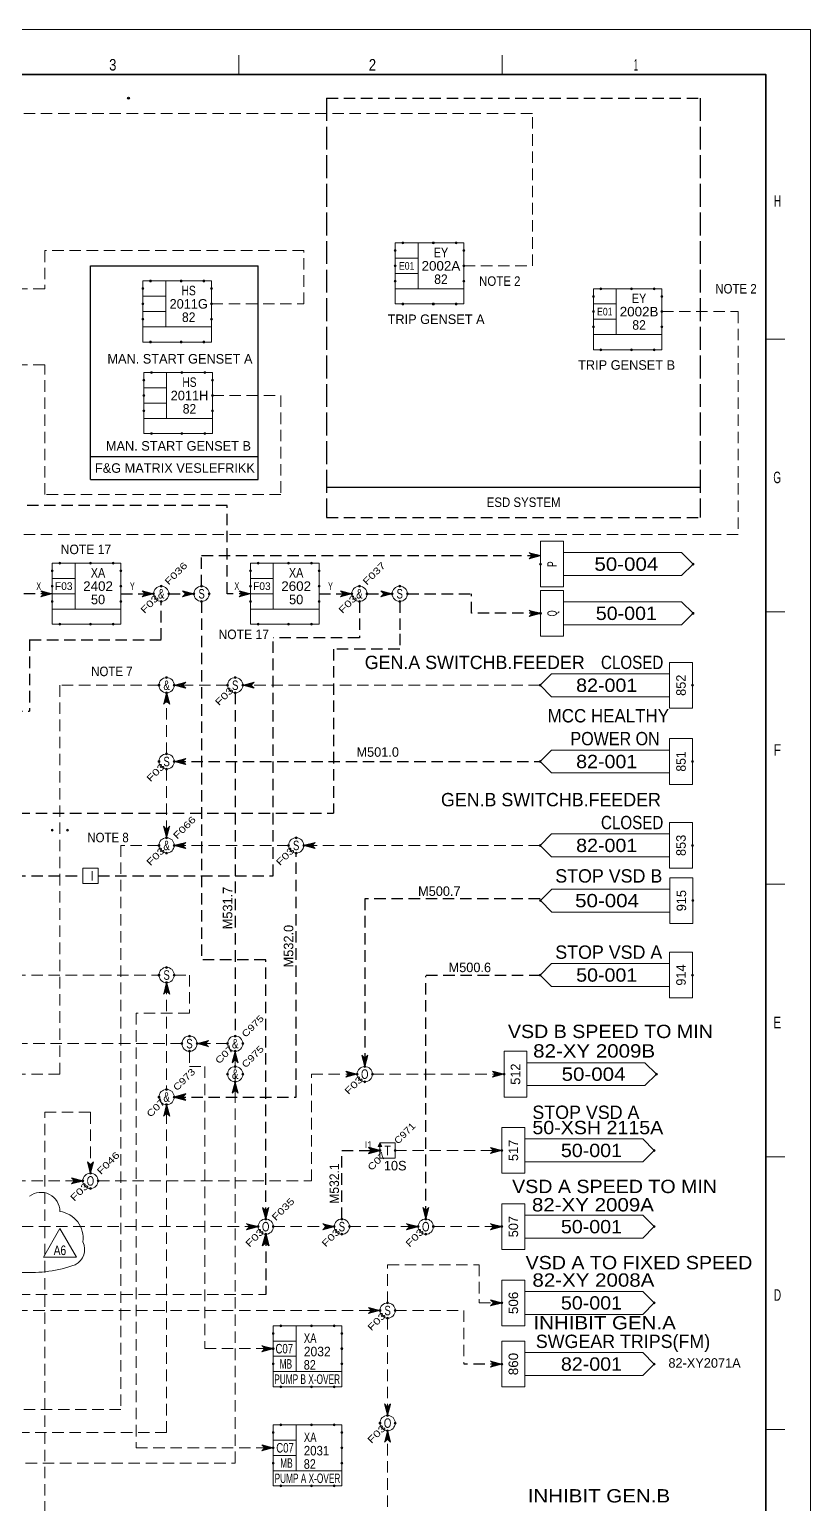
# Model space of a CAD drawing. Header units: millimetres. Extents: x 0 to 841, y 0 to 594.
# Drawn here: x 636 to 841, y 207.4 to 594 of the extents above; entities that cross this region are included whole.
import ezdxf
from ezdxf.enums import TextEntityAlignment as Align

# ---------------------------------------------------------------- set-up
doc = ezdxf.new("R2010")
doc.units = ezdxf.units.MM
doc.header["$PDMODE"] = 32
doc.header["$PDSIZE"] = 0.5
doc.linetypes.add('LONG_DASHED', pattern=[7.5, 6, -1.5])
doc.linetypes.add('MEDIUM_DASHED', pattern=[4.5, 3, -1.5])
for name, color, linetype, lineweight in [('1', 7, 'Continuous', 13), ('12', 7, 'Continuous', 25), ('14', 7, 'MEDIUM_DASHED', 25), ('34', 7, 'Continuous', 25), ('46', 7, 'MEDIUM_DASHED', 13), ('48', 7, 'Continuous', 13), ('49', 7, 'Continuous', 13), ('50', 7, 'Continuous', 13), ('51', 7, 'Continuous', 13), ('9', 7, 'Continuous', 13)]:
    doc.layers.add(name, color=color, linetype=linetype, lineweight=lineweight)
doc.layers.add('45', color=7, linetype='Continuous')

msp = doc.modelspace()

# ---------------------------------------------------------------- linework, layer by layer
at = {"layer": '1'}
for p, q in [((690.937, 587.261), (690.937, 582.228)), ((760.1, 587.261), (760.1, 582.228)), ((834.275, 512.761), (829.263, 512.761)), ((834.275, 441.28), (829.263, 441.28)), ((834.275, 369.799), (829.263, 369.799)), ((834.275, 298.318), (829.263, 298.318)), ((834.275, 226.838), (829.263, 226.838))]:
    msp.add_line(p, q, dxfattribs=at)
at = {"layer": '1', "lineweight": 35}
msp.add_lwpolyline([(829.263, 112.014), (829.263, 582.228), (10.333, 582.228), (10.333, 10.382)], dxfattribs=at)
at = {"layer": '12', "linetype": 'LONG_DASHED'}
for p, q in [((714, 576), (714, 466)), ((812, 576), (812, 466))]:
    msp.add_line(p, q, dxfattribs=at)
at = {"layer": '12', "linetype": 'MEDIUM_DASHED'}
for p, q in [((714, 576), (812, 576)), ((714, 466), (812, 466))]:
    msp.add_line(p, q, dxfattribs=at)
at = {"layer": '12'}
for p, q in [((652, 532), (696, 532)), ((652, 476), (652, 532)), ((696, 476), (696, 532)), ((652, 482), (696, 482)), ((652, 476), (696, 476)), ((714, 474), (812, 474))]:
    msp.add_line(p, q, dxfattribs=at)
at = {"layer": '12', "linetype": 'MEDIUM_DASHED', "lineweight": 13}
for p, q in [((560, 346), (670, 346)), ((672, 344), (672, 316)), ((676, 328), (576, 328)), ((688, 328), (680, 328))]:
    msp.add_line(p, q, dxfattribs=at)
at = {"layer": '12', "lineweight": 13}
msp.add_lwpolyline([(0, 594), (841, 594), (841, 0), (0, 0)], close=True, dxfattribs=at)
at = {"layer": '12', "linetype": 'MEDIUM_DASHED', "lineweight": 13}
for points in [[(674, 346), (678, 346), (678, 336), (664, 336), (664, 222), (700, 222)], [(678, 326), (678, 322), (682, 322), (682, 250), (682, 248), (700, 248)]]:
    msp.add_lwpolyline(points, dxfattribs=at)
at = {"layer": '12'}
msp.add_point((662, 576), dxfattribs=at)
at = {"layer": '14'}
for p, q in [((642, 446), (619.921, 446)), ((660, 446), (668.591, 446)), ((672.591, 446), (679.181, 446)), ((712, 446), (720.591, 446)), ((724.591, 446), (731.181, 446)), ((735.181, 446), (752, 446)), ((670.591, 434), (670.591, 444)), ((681.181, 444), (681.181, 350)), ((636, 434), (636, 415.165)), ((670.591, 433.827), (636, 433.827)), ((715.827, 431.496), (715.827, 388.425)), ((690, 420), (690, 330)), ((482.677, 415.165), (636, 415.165)), ((674, 402), (770, 402)), ((619.638, 388.425), (715.827, 388.425)), ((596, 372), (650, 372)), ((740, 282.4), (740, 345.748)), ((740.11, 346), (770, 346)), ((698, 278), (698, 262.205)), ((760, 243.969), (750, 243.969))]:
    msp.add_line(p, q, dxfattribs=at)
for points in [[(694, 446), (687.874, 446), (687.874, 469.134), (617.874, 469.134), (617.874, 500)], [(681.181, 448), (681.181, 456), (770.157, 456)], [(770.157, 440.866), (752, 440.866), (752, 446)], [(722.591, 444), (722.591, 434.409), (700, 434.409)], [(733.181, 444), (733.181, 435.512), (733.181, 431.496), (715.827, 431.496)], [(654, 372), (700, 372), (700, 434.409)], [(674, 314), (706, 314), (706, 378)], [(770, 366), (724, 366), (724, 322)], [(698, 282), (698, 350), (681.181, 350)], [(718, 282), (718, 300), (728, 300)]]:
    msp.add_lwpolyline(points, dxfattribs=at)
at = {"layer": '34'}
for points in [[(724, 322), (724.8, 325), (724, 324.2), (723.2, 325)], [(724, 322.4), (724.6, 324.6), (724, 324), (723.4, 324.6)], [(724, 322.8), (724.4, 324.2), (724, 323.8), (723.6, 324.2)], [(724, 323.2), (724.2, 323.8), (724, 323.6), (723.8, 323.8)], [(674, 314), (677, 313.2), (676.2, 314), (677, 314.8)], [(674.4, 314), (676.6, 313.4), (676, 314), (676.6, 314.6)], [(674.8, 314), (676.2, 313.6), (675.8, 314), (676.2, 314.4)], [(675.2, 314), (675.8, 313.8), (675.6, 314), (675.8, 314.2)], [(728, 300), (725, 300.8), (725.8, 300), (725, 299.2)], [(727.6, 300), (725.4, 300.6), (726, 300), (725.4, 299.4)], [(727.2, 300), (725.8, 300.4), (726.2, 300), (725.8, 299.6)], [(726.8, 300), (726.2, 300.2), (726.4, 300), (726.2, 299.8)], [(698, 282), (698.8, 285), (698, 284.2), (697.2, 285)], [(698, 282.4), (698.6, 284.6), (698, 284), (697.4, 284.6)], [(698, 282.8), (698.4, 284.2), (698, 283.8), (697.6, 284.2)], [(698, 283.2), (698.2, 283.8), (698, 283.6), (697.8, 283.8)], [(740, 282), (740.8, 285), (740, 284.2), (739.2, 285)], [(740, 282.4), (740.6, 284.6), (740, 284), (739.4, 284.6)], [(740, 282.8), (740.4, 284.2), (740, 283.8), (739.6, 284.2)], [(740, 283.2), (740.2, 283.8), (740, 283.6), (739.8, 283.8)], [(698, 278), (698.8, 275), (698, 275.8), (697.2, 275)], [(698, 277.6), (698.6, 275.4), (698, 276), (697.4, 275.4)], [(698, 277.2), (698.4, 275.8), (698, 276.2), (697.6, 275.8)], [(698, 276.8), (698.2, 276.2), (698, 276.4), (697.8, 276.2)]]:
    msp.add_lwpolyline(points, close=True, dxfattribs=at)
at = {"layer": '46'}
for p, q in [((688, 422), (674, 422)), ((640, 178), (640, 310)), ((634, 280), (696, 280)), ((700, 280), (716, 280))]:
    msp.add_line(p, q, dxfattribs=at)
for points in [[(750, 532), (768, 532), (768, 572), (494, 572), (494, 540), (494.8, 543), (494, 542.2), (493.2, 543), (494, 540)], [(683.795, 522.031), (708, 522.031), (708, 536), (640, 536), (640, 526), (442, 526)], [(802, 520), (822, 520), (822, 461.575), (610, 461.575), (610, 500), (609.2, 497), (610, 497.8), (610.8, 497), (610, 500)], [(684, 498), (702, 498), (702, 472), (640, 472), (640, 506), (616, 506)], [(670, 422), (644, 422), (644, 320), (396, 320)], [(770, 422), (692, 422), (695, 421.2), (694.2, 422), (695, 422.8), (692, 422)], [(672, 404), (672, 420), (671.2, 417), (672, 417.8), (672.8, 417), (672, 420)], [(672, 400), (672, 382), (672.8, 385), (672, 384.2), (671.2, 385), (672, 382)], [(670, 380), (660, 380), (660, 232), (500, 232), (500, 212), (300, 212), (303, 211.2), (302.2, 212), (303, 212.8), (300, 212)], [(704, 380), (674, 380), (677, 379.2), (676.2, 380), (677, 380.8), (674, 380)], [(770, 380), (708, 380), (711, 379.2), (710.2, 380), (711, 380.8), (708, 380)], [(284, 156), (284, 218), (690, 218), (690, 326)], [(654, 292), (710, 292), (710, 320), (722, 320)], [(726, 320), (760.551, 320), (757.551, 320.8), (758.351, 320), (757.551, 319.2), (760.551, 320)], [(210, 198), (210, 226), (672, 226), (672, 312)], [(640, 310), (652, 310), (652, 294), (652.8, 297), (652, 296.2), (651.2, 297), (652, 294)], [(732, 300), (760, 300), (757, 300.8), (757.8, 300), (757, 299.2), (760, 300)], [(542, 292), (650, 292), (647, 292.8), (647.8, 292), (647, 291.2), (650, 292)], [(720, 280), (738, 280), (735, 280.8), (735.8, 280), (735, 279.2), (738, 280)], [(742, 280), (760, 280), (757, 280.8), (757.8, 280), (757, 279.2), (760, 280)], [(570.144, 268), (570.144, 262.205), (698, 262.205)], [(730, 260), (730, 270), (754, 270), (754, 260), (760, 260), (757, 260.8), (757.8, 260), (757, 259.2), (760, 260)], [(448, 258), (728, 258), (725, 258.8), (725.8, 258), (725, 257.2), (728, 258)], [(730, 256), (730, 230.488), (730.8, 233.488), (730, 232.688), (729.2, 233.488), (730, 230.488)], [(732, 258), (750, 258), (750, 244)], [(730, 202), (730, 226.488), (729.2, 223.488), (730, 224.288), (730.8, 223.488), (730, 226.488)]]:
    msp.add_lwpolyline(points, dxfattribs=at)
for points in [[(770.157, 456), (767.157, 456.8), (767.957, 456), (767.157, 455.2)], [(769.757, 456), (767.557, 456.6), (768.157, 456), (767.557, 455.4)], [(769.357, 456), (767.957, 456.4), (768.357, 456), (767.957, 455.6)], [(768.957, 456), (768.357, 456.2), (768.557, 456), (768.357, 455.8)], [(642, 446), (639, 446.8), (639.8, 446), (639, 445.2)], [(641.6, 446), (639.4, 446.6), (640, 446), (639.4, 445.4)], [(641.2, 446), (639.8, 446.4), (640.2, 446), (639.8, 445.6)], [(640.8, 446), (640.2, 446.2), (640.4, 446), (640.2, 445.8)], [(668.591, 446), (665.591, 446.8), (666.391, 446), (665.591, 445.2)], [(668.191, 446), (665.991, 446.6), (666.591, 446), (665.991, 445.4)], [(667.791, 446), (666.391, 446.4), (666.791, 446), (666.391, 445.6)], [(667.391, 446), (666.791, 446.2), (666.991, 446), (666.791, 445.8)], [(679.181, 446), (676.181, 446.8), (676.981, 446), (676.181, 445.2)], [(678.781, 446), (676.581, 446.6), (677.181, 446), (676.581, 445.4)], [(678.381, 446), (676.981, 446.4), (677.381, 446), (676.981, 445.6)], [(677.981, 446), (677.381, 446.2), (677.581, 446), (677.381, 445.8)], [(694, 446), (691, 446.8), (691.8, 446), (691, 445.2)], [(693.6, 446), (691.4, 446.6), (692, 446), (691.4, 445.4)], [(693.2, 446), (691.8, 446.4), (692.2, 446), (691.8, 445.6)], [(692.8, 446), (692.2, 446.2), (692.4, 446), (692.2, 445.8)], [(720.591, 446), (717.591, 446.8), (718.391, 446), (717.591, 445.2)], [(720.191, 446), (717.991, 446.6), (718.591, 446), (717.991, 445.4)], [(719.791, 446), (718.391, 446.4), (718.791, 446), (718.391, 445.6)], [(719.391, 446), (718.791, 446.2), (718.991, 446), (718.791, 445.8)], [(731.181, 446), (728.181, 446.8), (728.981, 446), (728.181, 445.2)], [(730.781, 446), (728.581, 446.6), (729.181, 446), (728.581, 445.4)], [(730.381, 446), (728.981, 446.4), (729.381, 446), (728.981, 445.6)], [(729.981, 446), (729.381, 446.2), (729.581, 446), (729.381, 445.8)], [(770.157, 440.866), (767.157, 441.666), (767.957, 440.866), (767.157, 440.066)], [(769.757, 440.866), (767.557, 441.466), (768.157, 440.866), (767.557, 440.266)], [(769.357, 440.866), (767.957, 441.266), (768.357, 440.866), (767.957, 440.466)], [(768.957, 440.866), (768.357, 441.066), (768.557, 440.866), (768.357, 440.666)], [(674, 422), (677, 421.2), (676.2, 422), (677, 422.8)], [(674.4, 422), (676.6, 421.4), (676, 422), (676.6, 422.6)], [(674.8, 422), (676.2, 421.6), (675.8, 422), (676.2, 422.4)], [(675.2, 422), (675.8, 421.8), (675.6, 422), (675.8, 422.2)], [(692.4, 422), (694.6, 421.4), (694, 422), (694.6, 422.6)], [(692.8, 422), (694.2, 421.6), (693.8, 422), (694.2, 422.4)], [(693.2, 422), (693.8, 421.8), (693.6, 422), (693.8, 422.2)], [(672, 419.6), (671.4, 417.4), (672, 418), (672.6, 417.4)], [(672, 419.2), (671.6, 417.8), (672, 418.2), (672.4, 417.8)], [(672, 418.8), (671.8, 418.2), (672, 418.4), (672.2, 418.2)], [(674, 402), (677, 401.2), (676.2, 402), (677, 402.8)], [(674.4, 402), (676.6, 401.4), (676, 402), (676.6, 402.6)], [(674.8, 402), (676.2, 401.6), (675.8, 402), (676.2, 402.4)], [(675.2, 402), (675.8, 401.8), (675.6, 402), (675.8, 402.2)], [(672, 382.4), (672.6, 384.6), (672, 384), (671.4, 384.6)], [(672, 382.8), (672.4, 384.2), (672, 383.8), (671.6, 384.2)], [(672, 383.2), (672.2, 383.8), (672, 383.6), (671.8, 383.8)], [(674.4, 380), (676.6, 379.4), (676, 380), (676.6, 380.6)], [(674.8, 380), (676.2, 379.6), (675.8, 380), (676.2, 380.4)], [(675.2, 380), (675.8, 379.8), (675.6, 380), (675.8, 380.2)], [(708.4, 380), (710.6, 379.4), (710, 380), (710.6, 380.6)], [(708.8, 380), (710.2, 379.6), (709.8, 380), (710.2, 380.4)], [(709.2, 380), (709.8, 379.8), (709.6, 380), (709.8, 380.2)], [(672, 344), (671.2, 341), (672, 341.8), (672.8, 341)], [(672, 343.6), (671.4, 341.4), (672, 342), (672.6, 341.4)], [(672, 343.2), (671.6, 341.8), (672, 342.2), (672.4, 341.8)], [(672, 342.8), (671.8, 342.2), (672, 342.4), (672.2, 342.2)], [(680, 328), (683, 327.2), (682.2, 328), (683, 328.8)], [(680.4, 328), (682.6, 327.4), (682, 328), (682.6, 328.6)], [(680.8, 328), (682.2, 327.6), (681.8, 328), (682.2, 328.4)], [(681.2, 328), (681.8, 327.8), (681.6, 328), (681.8, 328.2)], [(690, 326), (689.2, 323), (690, 323.8), (690.8, 323)], [(690, 325.6), (689.4, 323.4), (690, 324), (690.6, 323.4)], [(690, 325.2), (689.6, 323.8), (690, 324.2), (690.4, 323.8)], [(690, 324.8), (689.8, 324.2), (690, 324.4), (690.2, 324.2)], [(690, 318), (689.2, 315), (690, 315.8), (690.8, 315)], [(690, 317.6), (689.4, 315.4), (690, 316), (690.6, 315.4)], [(690, 317.2), (689.6, 315.8), (690, 316.2), (690.4, 315.8)], [(722, 320), (719, 320.8), (719.8, 320), (719, 319.2)], [(721.6, 320), (719.4, 320.6), (720, 320), (719.4, 319.4)], [(721.2, 320), (719.8, 320.4), (720.2, 320), (719.8, 319.6)], [(720.8, 320), (720.2, 320.2), (720.4, 320), (720.2, 319.8)], [(760.151, 320), (757.951, 320.6), (758.551, 320), (757.951, 319.4)], [(759.751, 320), (758.351, 320.4), (758.751, 320), (758.351, 319.6)], [(759.351, 320), (758.751, 320.2), (758.951, 320), (758.751, 319.8)], [(690, 316.8), (689.8, 316.2), (690, 316.4), (690.2, 316.2)], [(672, 312), (671.2, 309), (672, 309.8), (672.8, 309)], [(672, 311.6), (671.4, 309.4), (672, 310), (672.6, 309.4)], [(672, 311.2), (671.6, 309.8), (672, 310.2), (672.4, 309.8)], [(672, 310.8), (671.8, 310.2), (672, 310.4), (672.2, 310.2)], [(759.6, 300), (757.4, 300.6), (758, 300), (757.4, 299.4)], [(759.2, 300), (757.8, 300.4), (758.2, 300), (757.8, 299.6)], [(758.8, 300), (758.2, 300.2), (758.4, 300), (758.2, 299.8)], [(652, 294.4), (652.6, 296.6), (652, 296), (651.4, 296.6)], [(652, 294.8), (652.4, 296.2), (652, 295.8), (651.6, 296.2)], [(652, 295.2), (652.2, 295.8), (652, 295.6), (651.8, 295.8)], [(649.6, 292), (647.4, 292.6), (648, 292), (647.4, 291.4)], [(649.2, 292), (647.8, 292.4), (648.2, 292), (647.8, 291.6)], [(648.8, 292), (648.2, 292.2), (648.4, 292), (648.2, 291.8)], [(696, 280), (693, 280.8), (693.8, 280), (693, 279.2)], [(695.6, 280), (693.4, 280.6), (694, 280), (693.4, 279.4)], [(695.2, 280), (693.8, 280.4), (694.2, 280), (693.8, 279.6)], [(694.8, 280), (694.2, 280.2), (694.4, 280), (694.2, 279.8)], [(716, 280), (713, 280.8), (713.8, 280), (713, 279.2)], [(715.6, 280), (713.4, 280.6), (714, 280), (713.4, 279.4)], [(715.2, 280), (713.8, 280.4), (714.2, 280), (713.8, 279.6)], [(714.8, 280), (714.2, 280.2), (714.4, 280), (714.2, 279.8)], [(737.6, 280), (735.4, 280.6), (736, 280), (735.4, 279.4)], [(737.2, 280), (735.8, 280.4), (736.2, 280), (735.8, 279.6)], [(736.8, 280), (736.2, 280.2), (736.4, 280), (736.2, 279.8)], [(759.6, 280), (757.4, 280.6), (758, 280), (757.4, 279.4)], [(759.2, 280), (757.8, 280.4), (758.2, 280), (757.8, 279.6)], [(758.8, 280), (758.2, 280.2), (758.4, 280), (758.2, 279.8)], [(759.6, 260), (757.4, 260.6), (758, 260), (757.4, 259.4)], [(759.2, 260), (757.8, 260.4), (758.2, 260), (757.8, 259.6)], [(758.8, 260), (758.2, 260.2), (758.4, 260), (758.2, 259.8)], [(727.6, 258), (725.4, 258.6), (726, 258), (725.4, 257.4)], [(727.2, 258), (725.8, 258.4), (726.2, 258), (725.8, 257.6)], [(726.8, 258), (726.2, 258.2), (726.4, 258), (726.2, 257.8)], [(700, 248), (697, 248.8), (697.8, 248), (697, 247.2)], [(699.6, 248), (697.4, 248.6), (698, 248), (697.4, 247.4)], [(699.2, 248), (697.8, 248.4), (698.2, 248), (697.8, 247.6)], [(698.8, 248), (698.2, 248.2), (698.4, 248), (698.2, 247.8)], [(760, 243.969), (757, 244.769), (757.8, 243.969), (757, 243.169)], [(759.6, 243.969), (757.4, 244.569), (758, 243.969), (757.4, 243.369)], [(759.2, 243.969), (757.8, 244.369), (758.2, 243.969), (757.8, 243.569)], [(758.8, 243.969), (758.2, 244.169), (758.4, 243.969), (758.2, 243.769)], [(730, 230.888), (730.6, 233.088), (730, 232.488), (729.4, 233.088)], [(730, 231.288), (730.4, 232.688), (730, 232.288), (729.6, 232.688)], [(730, 231.688), (730.2, 232.288), (730, 232.088), (729.8, 232.288)], [(730, 226.088), (729.4, 223.888), (730, 224.488), (730.6, 223.888)], [(730, 225.688), (729.6, 224.288), (730, 224.688), (730.4, 224.288)], [(730, 225.288), (729.8, 224.688), (730, 224.888), (730.2, 224.688)], [(700, 222), (697, 222.8), (697.8, 222), (697, 221.2)], [(699.6, 222), (697.4, 222.6), (698, 222), (697.4, 221.4)], [(699.2, 222), (697.8, 222.4), (698.2, 222), (697.8, 221.6)], [(698.8, 222), (698.2, 222.2), (698.4, 222), (698.2, 221.8)]]:
    msp.add_lwpolyline(points, close=True, dxfattribs=at)
at = {"layer": '48'}
for p, q in [((738, 538), (738, 526)), ((732, 534), (738, 534)), ((732, 530), (738, 530)), ((671.795, 528.031), (671.795, 516.031)), ((790, 526), (790, 514)), ((665.795, 524.031), (671.795, 524.031)), ((784, 522), (790, 522)), ((665.795, 520.031), (671.795, 520.031)), ((784, 518), (790, 518)), ((672, 504), (672, 492)), ((666, 500), (672, 500)), ((666, 496), (672, 496)), ((648, 454), (648, 442)), ((700, 454), (700, 442)), ((642, 450), (648, 450)), ((694, 450), (700, 450)), ((642, 446), (648, 446)), ((694, 446), (700, 446)), ((706, 254), (706, 242)), ((700, 250), (706, 250)), ((700, 246), (706, 246)), ((706, 228), (706, 216)), ((700, 224), (706, 224)), ((700, 220), (706, 220))]:
    msp.add_line(p, q, dxfattribs=at)
for points in [[(732, 538), (750, 538), (750, 526), (732, 526)], [(665.795, 528.031), (683.795, 528.031), (683.795, 516.031), (665.795, 516.031)], [(784, 526), (802, 526), (802, 514), (784, 514)], [(666, 504), (684, 504), (684, 492), (666, 492)], [(642, 454), (660, 454), (660, 442), (642, 442)], [(694, 454), (712, 454), (712, 442), (694, 442)], [(650, 370), (654, 370), (654, 374), (650, 374)], [(728, 302), (727.5, 301), (728.5, 301)], [(728, 298), (732, 298), (732, 302), (728, 302)], [(700, 254), (718, 254), (718, 242), (700, 242)], [(700, 228), (718, 228), (718, 216), (700, 216)]]:
    msp.add_lwpolyline(points, close=True, dxfattribs=at)
for points in [[(732, 526), (732, 522), (750, 522), (750, 526)], [(665.795, 516.031), (665.795, 512.031), (683.795, 512.031), (683.795, 516.031)], [(784, 514), (784, 510), (802, 510), (802, 514)], [(666, 492), (666, 488), (684, 488), (684, 492)], [(642, 442), (642, 438), (660, 438), (660, 442)], [(694, 442), (694, 438), (712, 438), (712, 442)], [(727.638, 301.102), (728.031, 301.732), (728.346, 301.102), (727.795, 301.102), (728.031, 301.496), (728.189, 301.181), (727.953, 301.181)], [(700, 242), (700, 238), (718, 238), (718, 242)], [(700, 216), (700, 212), (718, 212), (718, 216)]]:
    msp.add_lwpolyline(points, dxfattribs=at)
for centre in [(670.591, 446), (681.181, 446), (722.591, 446), (733.181, 446), (672, 422), (690, 422), (672, 402), (672, 380), (706, 380), (672, 346), (678, 328), (690, 328), (690, 320), (724, 320), (672, 314), (652, 292), (698, 280), (718, 280), (740, 280), (730, 258), (730, 228.488)]:
    msp.add_circle(centre, 2, dxfattribs=at)
for p in [(734, 538), (742, 538), (748, 538), (732, 536), (750, 536), (732, 532), (750, 532), (665.795, 526.031), (667.795, 528.031), (675.795, 528.031), (681.795, 528.031), (683.795, 526.031), (732, 528), (750, 528), (786, 526), (794, 526), (800, 526), (665.795, 522.031), (683.795, 522.031), (734, 522), (742, 522), (748, 522), (784, 524), (802, 524), (665.795, 518.031), (683.795, 518.031), (784, 520), (802, 520), (784, 516), (802, 516), (667.795, 512.031), (675.795, 512.031), (681.795, 512.031), (786, 510), (794, 510), (800, 510), (668, 504), (676, 504), (682, 504), (666, 502), (684, 502), (666, 498), (684, 498), (666, 494), (684, 494), (668, 488), (676, 488), (682, 488), (644, 454), (652, 454), (658, 454), (696, 454), (704, 454), (710, 454), (642, 452), (660, 452), (694, 452), (712, 452), (642, 448), (660, 448), (668.591, 446), (670.591, 448), (672.591, 446), (679.181, 446), (681.181, 448), (683.181, 446), (694, 448), (712, 448), (720.591, 446), (722.591, 448), (724.591, 446), (731.181, 446), (733.181, 448), (735.181, 446), (642, 444), (660, 444), (670.591, 444), (681.181, 444), (694, 444), (712, 444), (722.591, 444), (733.181, 444), (644, 438), (652, 438), (658, 438), (696, 438), (704, 438), (710, 438), (670, 422), (672, 424), (674, 422), (688, 422), (690, 424), (692, 422), (672, 420), (690, 420), (670, 402), (672, 404), (674, 402), (672, 400), (642, 384), (646, 384), (670, 380), (672, 382), (674, 380), (704, 380), (706, 382), (708, 380), (672, 378), (706, 378), (672, 348), (670, 346), (672, 344), (674, 346), (678, 330), (690, 330), (676, 328), (678, 326), (680, 328), (688, 328), (690, 326), (692, 328), (690, 322), (724, 322), (688, 320), (690, 318), (692, 320), (722, 320), (724, 318), (726, 320), (670, 314), (672, 316), (674, 314), (672, 312), (728, 300), (732, 300), (652, 294), (650, 292), (652, 290), (654, 292), (698, 282), (718, 282), (740, 282), (696, 280), (700, 280), (716, 280), (720, 280), (738, 280), (742, 280), (698, 278), (718, 278), (740, 278), (730, 260), (728, 258), (730, 256), (732, 258), (700, 252), (702, 254), (710, 254), (716, 254), (718, 252), (700, 248), (718, 248), (700, 244), (718, 244), (702, 238), (710, 238), (716, 238), (702, 228), (710, 228), (716, 228), (728, 228.488), (730, 230.488), (732, 228.488), (700, 226), (718, 226), (730, 226.488), (700, 222), (718, 222), (700, 218), (718, 218), (702, 212), (710, 212), (716, 212)]:
    msp.add_point(p, dxfattribs=at)
at = {"layer": '49'}
for p, q in [((776.157, 459.78), (776.157, 447.78)), ((807.157, 456.78), (776.157, 456.78)), ((807.157, 450.78), (776.157, 450.78)), ((776.157, 447.78), (770.157, 447.78)), ((776.157, 446.866), (776.157, 434.866)), ((807.157, 443.866), (776.157, 443.866)), ((807.157, 437.866), (776.157, 437.866)), ((776.157, 434.866), (770.157, 434.866)), ((804, 428), (804, 416)), ((773, 425), (804, 425)), ((773, 419), (804, 419)), ((804, 416), (810, 416)), ((804, 408), (804, 396)), ((773, 405), (804, 405)), ((773, 399), (804, 399)), ((804, 396), (810, 396)), ((773, 383), (804, 383)), ((804, 386), (804, 374)), ((773, 377), (804, 377)), ((804, 374), (810, 374)), ((804.094, 371.512), (804.094, 359.512)), ((773.094, 368.512), (804.094, 368.512)), ((773.094, 362.512), (804.094, 362.512)), ((804.094, 359.512), (810.094, 359.512)), ((804, 352), (804, 340)), ((773, 349), (804, 349)), ((773, 343), (804, 343)), ((804, 340), (810, 340)), ((766.551, 326), (760.551, 326)), ((766.551, 314), (766.551, 326)), ((797.551, 323), (766.551, 323)), ((797.551, 317), (766.551, 317)), ((766, 306), (760, 306)), ((766, 294), (766, 306)), ((797, 303), (766, 303)), ((797, 297), (766, 297)), ((766, 286), (760, 286)), ((766, 274), (766, 286)), ((797, 283), (766, 283)), ((797, 277), (766, 277)), ((766, 266), (760, 266)), ((766, 254), (766, 266)), ((797, 263), (766, 263)), ((797, 257), (766, 257)), ((766, 249.969), (760, 249.969)), ((766, 237.969), (766, 249.969)), ((797, 246.969), (766, 246.969)), ((797, 240.969), (766, 240.969))]:
    msp.add_line(p, q, dxfattribs=at)
for points in [[(770.157, 447.78), (770.157, 459.78), (776.157, 459.78)], [(807.157, 450.78), (810.157, 453.78), (807.157, 456.78)], [(770.157, 434.866), (770.157, 446.866), (776.157, 446.866)], [(807.157, 437.866), (810.157, 440.866), (807.157, 443.866)], [(810, 416), (810, 428), (804, 428)], [(773, 419), (770, 422), (773, 425)], [(810, 396), (810, 408), (804, 408)], [(773, 399), (770, 402), (773, 405)], [(773, 377), (770, 380), (773, 383)], [(810, 374), (810, 386), (804, 386)], [(810.094, 359.512), (810.094, 371.512), (804.094, 371.512)], [(773.094, 362.512), (770.094, 365.512), (773.094, 368.512)], [(810, 340), (810, 352), (804, 352)], [(773, 343), (770, 346), (773, 349)], [(760.551, 326), (760.551, 314), (766.551, 314)], [(797.551, 323), (800.551, 320), (797.551, 317)], [(760, 306), (760, 294), (766, 294)], [(797, 303), (800, 300), (797, 297)], [(760, 286), (760, 274), (766, 274)], [(797, 283), (800, 280), (797, 277)], [(760, 266), (760, 254), (766, 254)], [(797, 263), (800, 260), (797, 257)], [(760, 249.969), (760, 237.969), (766, 237.969)], [(797, 246.969), (800, 243.969), (797, 240.969)]]:
    msp.add_lwpolyline(points, dxfattribs=at)
for p in [(770.157, 453.78), (810.157, 453.78), (770.157, 440.866), (810.157, 440.866), (770, 422), (810, 422), (770, 402), (810, 402), (770, 380), (810, 380), (770.094, 365.512), (810.094, 365.512), (770, 346), (810, 346), (760.551, 320), (800.551, 320), (760, 300), (800, 300), (760, 280), (800, 280), (760, 260), (800, 260), (760, 243.969), (800, 243.969)]:
    msp.add_point(p, dxfattribs=at)
at = {"layer": '50'}
msp.add_lwpolyline([(644.001, 279.499), (639.671, 271.999), (648.331, 271.999)], close=True, dxfattribs=at)
at = {"layer": '51'}
for centre, radius, start, end in [((639, 284), 5, 0, 126.8699), ((643, 277), 7.071, 351.8699, 81.8699), ((646, 274), 4.472, 296.56505, 26.56505), ((636, 304), 36.056, 266.82017, 289.44003)]:
    msp.add_arc(centre, radius, start, end, dxfattribs=at)
at = {"layer": '9'}
msp.add_lwpolyline([(0, 0), (841, 0), (841, 594), (0, 594)], close=True, dxfattribs=at)

# ---------------------------------------------------------------- texts
at = {"layer": '1'}
for s, width, p in [('3', 0.85, (657.865, 583.235)), ('2', 0.85, (726.025, 583.235)), ('1', 0.4, (795.18, 583.235))]:
    msp.add_text(s, height=3.02, dxfattribs=dict(at, width=width)).set_placement(p, align=Align.CENTER)
for s, width, p in [('H', 0.65, (833.271, 547.494)), ('G', 0.65, (833.271, 475.007)), ('F', 0.8, (833.271, 403.526)), ('E', 0.75, (833.271, 332.045)), ('D', 0.65, (833.271, 260.565))]:
    msp.add_text(s, height=3.02, dxfattribs=dict(at, width=width)).set_placement(p, align=Align.RIGHT)
at = {"layer": '12'}
for s, width, p in [('NOTE 2', 0.9, (754, 526.75)), ('NOTE 2', 0.9, (816, 524.75)), ('ESD SYSTEM', 0.9, (756, 468.75)), ('NOTE 17', 0.95, (644.205, 456.387)), ('NOTE 17', 0.95, (685.622, 434.104)), ('NOTE 7', 0.9, (652.205, 424.387)), ('NOTE 8', 0.9, (651.181, 380.813)), ('XA', 0.75, (708, 249.5)), ('2032', 0.95, (708, 245.999)), ('82', 0.85, (708, 242.499)), ('XA', 0.75, (708, 223.5)), ('2031', 0.9, (708, 219.999)), ('82', 0.85, (708, 216.499))]:
    msp.add_text(s, height=2.5, dxfattribs=dict(at, width=width)).set_placement(p)
for s, p in [('MAN. START GENSET A', (656.457, 506.372)), ('MAN. START GENSET B', (656.063, 483.537)), ('82-XY2071A', (803.701, 243.002))]:
    msp.add_text(s, height=2.5, dxfattribs=at).set_placement(p)
msp.add_text('F&G MATRIX VESLEFRIKK', height=2.5, dxfattribs=at).set_placement((674.173, 477.726), align=Align.CENTER)
for s, width, p in [('C07', 0.75, (702.882, 246.75)), ('MB', 0.65, (703.291, 242.75)), ('PUMP B X-OVER', 0.65, (708.882, 238.75)), ('C07', 0.75, (703.079, 220.75)), ('MB', 0.65, (703.449, 216.75)), ('PUMP A X-OVER', 0.65, (708.961, 212.75))]:
    msp.add_text(s, height=2.5, dxfattribs=dict(at, width=width)).set_placement(p, align=Align.CENTER)
at = {"layer": '45'}
msp.add_text('I1', height=1.75, dxfattribs=at).set_placement((724.016, 300.626))
at = {"layer": '46'}
for s, p in [('TRIP GENSET A', (730, 516.75)), ('TRIP GENSET B', (780, 504.75)), ('M501.0', (721.824, 403.238)), ('M500.7', (738, 366.75)), ('M500.6', (746, 346.75))]:
    msp.add_text(s, height=2.5, dxfattribs=at).set_placement(p)
for s, p in [('M531.7', (689.25, 358)), ('M532.0', (705.25, 348))]:
    msp.add_text(s, height=2.5, rotation=90, dxfattribs=at).set_placement(p)
at = {"layer": '46', "width": 0.95}
msp.add_text('M532.1', height=2.5, rotation=90, dxfattribs=at).set_placement((717.25, 286))
at = {"layer": '49'}
for s, width, p in [('P', 0.65, (774.407, 453.779)), ('Q', 0.6, (774.407, 440.862)), ('851', 0.95, (808.25, 401.999)), ('506', 1.05, (764.25, 260)), ('860', 1.05, (764.25, 243.967))]:
    msp.add_text(s, height=2.5, rotation=90, dxfattribs=dict(at, width=width)).set_placement(p, align=Align.CENTER)
for s, width, p in [('50-004', 1.15, (792.657, 452.03)), ('50-001', 1.1, (792.657, 439.117)), ('82-001', 1.1, (787.5, 420.25)), ('82-001', 1.1, (787.5, 400.25)), ('82-001', 1.1, (787.5, 378.25)), ('50-004', 1.15, (787.594, 363.762)), ('50-001', 1.1, (787.5, 344.25)), ('50-004', 1.15, (784.051, 318.25)), ('50-001', 1.1, (783.5, 298.25)), ('50-001', 1.1, (783.5, 278.25)), ('50-001', 1.1, (783.5, 258.25)), ('82-001', 1.1, (783.5, 242.219))]:
    msp.add_text(s, height=3.5, dxfattribs=dict(at, width=width)).set_placement(p, align=Align.CENTER)
for s, p in [('GEN.A SWITCHB.FEEDER', (724, 426.25)), ('GEN.B SWITCHB.FEEDER', (744, 390.25)), ('STOP VSD B', (774, 370.25)), ('STOP VSD A', (774, 350.25)), ('STOP VSD A', (768, 308.25)), ('SWGEAR TRIPS(FM)', (768.898, 248.172))]:
    msp.add_text(s, height=3.5, dxfattribs=at).set_placement(p)
for s, width, p in [('CLOSED', 0.85, (786, 426.25)), ('MCC HEALTHY', 0.95, (772, 412.25)), ('POWER ON', 0.9, (778, 406.25)), ('CLOSED', 0.85, (786, 384.25)), ('VSD B SPEED TO MIN', 1.1, (761.575, 329.463)), ('82-XY 2009B', 1.15, (768.189, 324.345)), ('50-XSH 2115A', 1.1, (768, 304.25)), ('VSD A SPEED TO MIN', 1.1, (762.677, 288.802)), ('82-XY 2009A', 1.15, (767.874, 283.998)), ('VSD A TO FIXED SPEED', 1.1, (766.22, 268.817)), ('82-XY 2008A', 1.15, (768, 264.25)), ('INHIBIT GEN.A', 1.15, (768.268, 253.054)), ('INHIBIT GEN.B', 1.15, (766.772, 207.652))]:
    msp.add_text(s, height=3.5, dxfattribs=dict(at, width=width)).set_placement(p)
for s, p in [('852', (808.25, 421.999)), ('853', (808.25, 379.999)), ('915', (808.345, 365.511)), ('914', (808.25, 346)), ('512', (764.802, 319.998)), ('517', (764.25, 300)), ('507', (764.25, 279.999))]:
    msp.add_text(s, height=2.5, rotation=90, dxfattribs=at).set_placement(p, align=Align.CENTER)
at = {"layer": '50'}
for s, height, width, p in [('EY', 2.5, 0.85, (744, 534.25)), ('E01', 2, 0.85, (735, 531)), ('2002A', 2.5, 1.05, (743.991, 530.75)), ('82', 2.5, 0.95, (744, 527.25)), ('HS', 2.5, 0.8, (677.786, 524.281)), ('EY', 2.5, 0.85, (796, 522.25)), ('82', 2.5, 0.95, (677.795, 517.281)), ('E01', 2, 0.85, (787, 519)), ('2002B', 2.5, 1.05, (796, 518.75)), ('82', 2.5, 0.95, (796, 515.25)), ('HS', 2.5, 0.8, (677.991, 500.25)), ('82', 2.5, 0.95, (678, 493.25)), ('XA', 2.5, 0.85, (653.991, 450.25)), ('XA', 2.5, 0.85, (705.991, 450.25)), ('X', 2, 0.6, (638.433, 447)), ('2402', 2.5, 1.05, (654, 446.75)), ('Y', 2, 0.65, (663, 447)), ('X', 2, 0.6, (690.433, 447)), ('2602', 2.5, 1.05, (706, 446.75)), ('Y', 2, 0.65, (715, 447)), ('&', 2.5, 0.75, (670.589, 444.75)), ('S', 2.5, 0.75, (681.181, 444.75)), ('&', 2.5, 0.75, (722.589, 444.75)), ('S', 2.5, 0.75, (733.181, 444.75)), ('&', 2.5, 0.75, (671.998, 420.75)), ('S', 2.5, 0.75, (690, 420.75)), ('S', 2.5, 0.75, (672, 400.75)), ('&', 2.5, 0.75, (671.998, 378.75)), ('S', 2.5, 0.75, (706, 378.75)), ('S', 2.5, 0.75, (672, 344.75)), ('S', 2.5, 0.75, (678, 326.75)), ('&', 2.5, 0.75, (689.996, 326.75)), ('&', 2.5, 0.75, (689.996, 318.75)), ('O', 2.5, 0.75, (724, 318.75)), ('&', 2.5, 0.75, (671.996, 312.75)), ('T', 2.5, 0.85, (730, 298.75)), ('O', 2.5, 0.75, (652, 290.75)), ('O', 2.5, 0.75, (698, 278.75)), ('S', 2.5, 0.75, (718, 278.75)), ('O', 2.5, 0.75, (740, 278.75)), ('A6', 2.5, 0.8, (644.001, 272.554)), ('S', 2.5, 0.75, (730, 256.75)), ('O', 2.5, 0.75, (730, 227.238))]:
    msp.add_text(s, height=height, dxfattribs=dict(at, width=width)).set_placement(p, align=Align.CENTER)
for s, height, p in [('2011G', 2.5, (677.795, 520.781)), ('2011H', 2.5, (678, 496.75)), ('F03', 2, (645, 447)), ('F03', 2, (697, 447)), ('50', 2.5, (654, 443.25)), ('50', 2.5, (706, 443.25)), ('I', 2.5, (652.46, 370.75)), ('10S', 2.5, (731.991, 294.75))]:
    msp.add_text(s, height=height, dxfattribs=at).set_placement(p, align=Align.CENTER)
for s, width, p in [('F036', 1.35, (672.535, 448.148)), ('F037', 1.35, (724.535, 448.148)), ('F066', 1.35, (674.74, 381.502)), ('C975', 1.25, (692.74, 329.502)), ('C975', 1.25, (692.74, 321.502)), ('C973', 1.25, (674.74, 315.502)), ('C971', 1.2, (732.74, 301.502)), ('F046', 1.35, (654.74, 293.502))]:
    msp.add_text(s, height=1.75, rotation=45, dxfattribs=dict(at, width=width)).set_placement(p)
for s, width, p in [('F03', 1.4, (670.16, 444.671)), ('F03', 1.4, (722.16, 444.671)), ('F03', 1.4, (689.734, 420.497)), ('F03', 1.4, (671.734, 400.497)), ('F03', 1.4, (671.734, 378.497)), ('F03', 1.4, (705.734, 378.497)), ('C07', 1.3, (689.734, 326.497)), ('F03', 1.4, (723.734, 318.497)), ('C07', 1.3, (671.734, 312.497)), ('C07', 1.3, (729.734, 298.497)), ('F03', 1.4, (651.734, 290.497)), ('F035', 1.35, (705.734, 286.497)), ('F03', 1.4, (697.734, 278.497)), ('F03', 1.4, (717.734, 278.497)), ('F03', 1.4, (739.734, 278.497)), ('F03', 1.4, (729.734, 256.497)), ('F03', 1.4, (729.734, 226.986))]:
    msp.add_text(s, height=1.75, rotation=45, dxfattribs=dict(at, width=width)).set_placement(p, align=Align.RIGHT)

doc.saveas('drawing.dxf')
